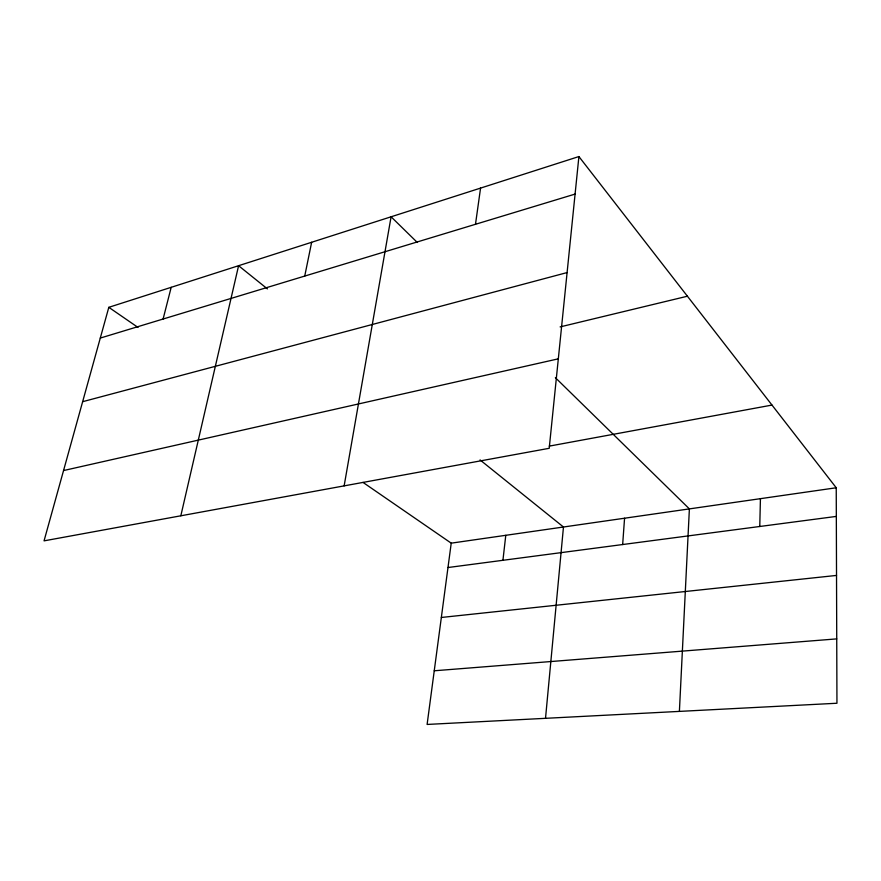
<?xml version="1.0" encoding="UTF-8"?>
<svg xmlns="http://www.w3.org/2000/svg" width="881" height="881" viewBox="0 0 881 881"><rect width="100%" height="100%" fill="white"/><g stroke="black" fill="none" stroke-linecap="round" stroke-linejoin="round"><path stroke-width="1.32" d="M759.763 526.497L760.435 498.668M679.394 711.396L689.383 508.888L555.36 377.663M622.658 544.535L624.563 518.215M545.515 718.323L563.466 527.003L480.057 459.915M578.905 156.554L549.215 448.297L44.05 540.857L108.815 307.326L578.905 156.554L836.234 487.766L836.95 703.247L427.109 724.446L451.226 543.159L363.027 482.414M502.93 560.294L505.782 535.307M475.487 224.292L480.563 188.094M344.141 485.872L391.087 216.792L417.286 242.451M304.738 276.072L311.643 242.275M180.825 515.792L238.586 265.71L267.417 288.891M163.106 319.021L171.189 287.327M100.291 338.073L575.084 194.084M82.649 401.692L567.1 272.57M560.129 326.906L687.422 296.214M63.553 470.553L558.323 358.831M549.248 446.127L771.998 405.073M451.226 543.159L836.234 487.766M447.989 567.529L836.333 516.409M441.337 617.471L836.532 575.425M434.245 670.782L836.741 638.89M108.815 307.326L138.031 327.446"/></g></svg>
